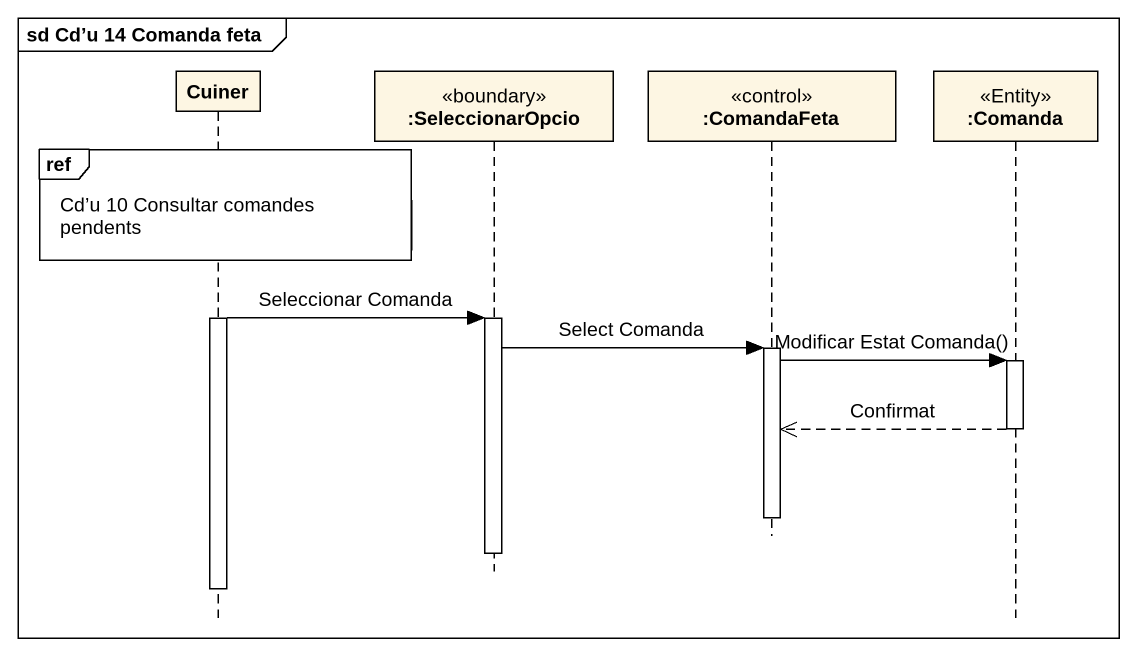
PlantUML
@startuml
mainframe sd Cd’u 14 Comanda feta
hide footbox
participant Cuiner
participant ":SeleccionarOpcio" as SeleccionarOpcio <<boundary>>
participant ":ComandaFeta" as ComandaFeta <<control>>
participant ":Comanda" as Comanda <<Entity>>

ref over Cuiner :  
note over Cuiner : Cd’u 10 Consultar comandes pendents
activate Cuiner
Cuiner -> SeleccionarOpcio : Seleccionar Comanda
activate SeleccionarOpcio
SeleccionarOpcio -> ComandaFeta : Select Comanda
activate ComandaFeta
ComandaFeta -> Comanda : Modificar Estat Comanda()
activate Comanda
Comanda -->> ComandaFeta : Confirmat
deactivate Comanda
deactivate ComandaFeta
deactivate SeleccionarOpcio
deactivate Cuiner
@enduml
